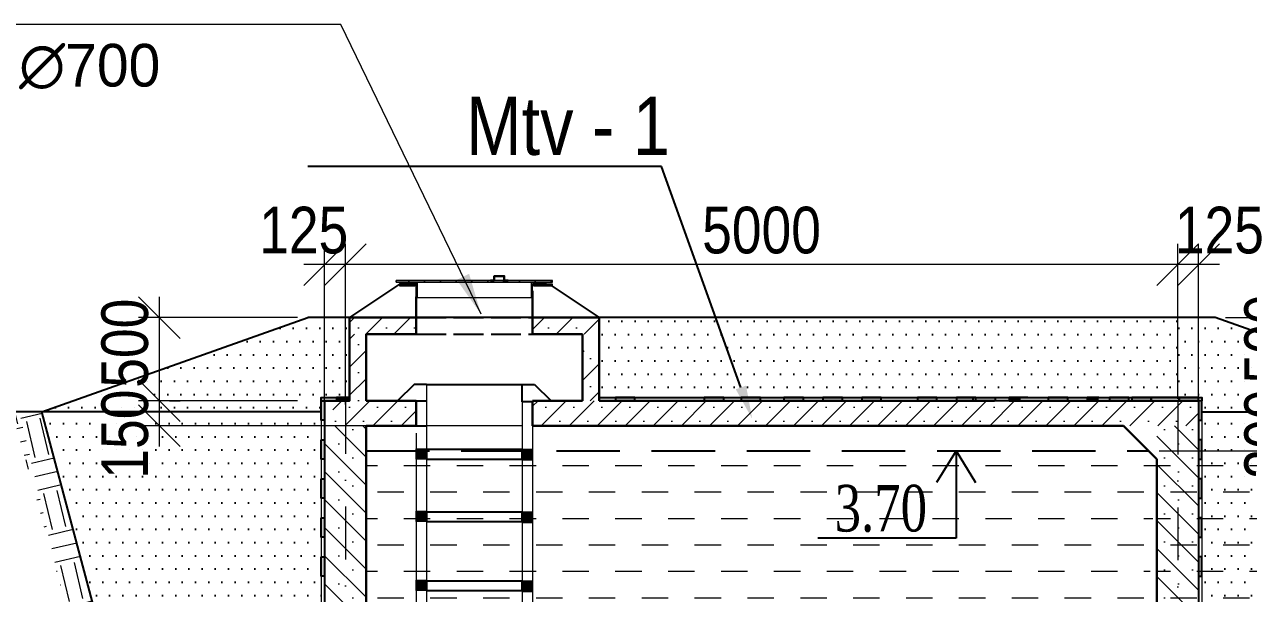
# Model space of a CAD drawing. Header units: millimetres. Extents: x 1067644 to 1117794, y -913136 to -692535.
# Drawn here: x 1082134 to 1089486, y -739936 to -736519 of the extents above; entities that cross this region are included whole.
import ezdxf
from ezdxf import colors
from ezdxf.entities.mleader import LeaderData, LeaderLine
from ezdxf.math import Vec2, Vec3

# ---------------------------------------------------------------- set-up
doc = ezdxf.new("R2010")
doc.units = ezdxf.units.MM
for name, pattern in [('ACAD_ISO02W100', [15, 12, -3]), ('DASHDOT', [25.4, 12.7, -6.35, 0, -6.35]), ('DASHEDX2', [38.1, 25.4, -12.7]), ('Hidden Line', [391.222223, 282.222223, -109])]:
    doc.linetypes.add(name, pattern=pattern)
doc.layers.add('Annotation - Text', color=7, linetype='Continuous')
for name, color, linetype, lineweight in [('Exterior walls_Ном._пера__95', 7, 'Continuous', 15), ('Exterior walls_Ном._пера__96', 7, 'Continuous', 15), ('Exterior walls_Ном._пера__97', 7, 'Continuous', 18), ('Чертеж эскизный_Ном._пера__97', 7, 'Continuous', 18)]:
    doc.layers.add(name, color=color, linetype=linetype, lineweight=lineweight)
doc.styles.add('400', font='times.ttf', dxfattribs={"width": 0.75, "height": 300})
doc.styles.add('style1', font='A3TI(LA).TTF', dxfattribs={"height": 200})
doc.styles.add('style3', font='ARIAAL_.TTF', dxfattribs={"height": 300})
doc.styles.add('style6', font='ARIALN.TTF', dxfattribs={"height": 300})
doc.styles.add('yazitipi', font='ARIALN.TTF')
doc.dimstyles.new('DIM_100', dxfattribs={"dimscale": 100, "dimtxt": 250, "dimasz": 2.5, "dimexe": 1.25, "dimexo": 0.625, "dimtad": 1, "dimdec": 0, "dimtxsty": 'style1', "dimblk": 'OBLIQUE', "dimcen": 2.5, "dimdle": 1.25, "dimclrd": 251, "dimclre": 251, "dimaunit": 1, "dimadec": 3, "dimazin": 0, "dimtfac": 1, "dimtdec": 0, "dimtmove": 1, "dimatfit": 3, "dimfxl": 1.25, "dimlwd": 5, "dimlwe": 5, "dimarcsym": 0})
doc.dimstyles.new('sevda', dxfattribs={"dimscale": 100, "dimtxt": 2.8, "dimasz": 2.5, "dimexe": 1.25, "dimexo": 0.625, "dimtad": 1, "dimtxsty": 'yazitipi', "dimblk": 'OBLIQUE', "dimcen": 2.5, "dimdle": 1.25, "dimclrd": 253, "dimclre": 253, "dimclrt": 73, "dimaunit": 1, "dimadec": 3, "dimazin": 0, "dimtfac": 1, "dimtmove": 1, "dimatfit": 3, "dimfxl": 1, "dimlwd": 13, "dimlwe": 13, "dimarcsym": 0})
pattern_1 = [(45, (1110627.16, -786438.78), (-47.492245, 47.492245), [])]
pattern_2 = [(0, (-394.9, 3892.55), (39.6875, 79.375), [0, -79.375])]

# ---------------------------------------------------------------- blocks, each defined once
blk = doc.blocks.new('_Oblique')
at = {"color": 0, "linetype": 'ByBlock', "lineweight": -2}
blk.add_line((-0.5, -0.5), (0.5, 0.5), dxfattribs=at)
blk = doc.blocks.new('*D462')
at = {"color": 253, "lineweight": 13, "ltscale": 15, "transparency": 16777216}
for p, q in [((1089808.5, -738653.7), (1089808.5, -739203.7)), ((1089871, -738778.7), (1089933.5, -738778.7)), ((1088948.7, -739078.7), (1089933.5, -739078.7))]:
    blk.add_line(p, q, dxfattribs=at)
at = {"layer": 'Defpoints', "color": 0, "ltscale": 15, "transparency": 16777216}
for p in [(1089808.5, -738778.7), (1088886.2, -739078.7), (1089808.5, -739078.7)]:
    blk.add_point(p, dxfattribs=at)
at = {"color": 253, "lineweight": 13, "ltscale": 15, "transparency": 16777216, "xscale": 250, "yscale": 250, "zscale": 250}
for p, rotation in [((1089808.5, -738778.7), 90), ((1089808.5, -739078.7), 270)]:
    blk.add_blockref('_Oblique', p, dxfattribs=dict(at, rotation=rotation))
at = {"color": 73, "ltscale": 15, "transparency": 16777216, "insert": (1089603.1, -738978.7), "char_height": 280, "attachment_point": 5, "rotation": 90, "style": 'yazitipi'}
blk.add_mtext('300', dxfattribs=at)
blk = doc.blocks.new('*D463')
at = {"color": 253, "lineweight": 13, "ltscale": 15, "transparency": 16777216}
for p, q in [((1089808.5, -738153.7), (1089808.5, -738903.7)), ((1089348.7, -738278.7), (1089933.5, -738278.7)), ((1089598.7, -738778.7), (1089933.5, -738778.7))]:
    blk.add_line(p, q, dxfattribs=at)
at = {"layer": 'Defpoints', "color": 0, "ltscale": 15, "transparency": 16777216}
for p in [(1089286.2, -738278.7), (1089536.2, -738778.7), (1089808.5, -738778.7)]:
    blk.add_point(p, dxfattribs=at)
at = {"color": 253, "lineweight": 13, "ltscale": 15, "transparency": 16777216, "xscale": 250, "yscale": 250, "zscale": 250}
for p, rotation in [((1089808.5, -738278.7), 90), ((1089808.5, -738778.7), 270)]:
    blk.add_blockref('_Oblique', p, dxfattribs=dict(at, rotation=rotation))
at = {"color": 73, "ltscale": 15, "transparency": 16777216, "insert": (1089603.1, -738408.1), "char_height": 280, "attachment_point": 5, "rotation": 90, "style": 'yazitipi'}
blk.add_mtext('500', dxfattribs=at)
blk = doc.blocks.new('*D464')
at = {"color": 253, "lineweight": 13, "ltscale": 15, "transparency": 16777216}
for p, q in [((1084061.2, -738765.3), (1084061.2, -737836)), ((1089061.2, -738766.3), (1089061.2, -737836)), ((1089186.2, -737961), (1083936.2, -737961))]:
    blk.add_line(p, q, dxfattribs=at)
at = {"layer": 'Defpoints', "color": 0, "ltscale": 15, "transparency": 16777216}
for p in [(1084061.2, -737961), (1084061.2, -738827.8), (1089061.2, -738828.8)]:
    blk.add_point(p, dxfattribs=at)
at = {"color": 253, "lineweight": 13, "ltscale": 15, "transparency": 16777216, "xscale": 250, "yscale": 250, "zscale": 250, "rotation": 180}
blk.add_blockref('_Oblique', (1084061.2, -737961), dxfattribs=at)
at = {"color": 253, "lineweight": 13, "ltscale": 15, "transparency": 16777216, "xscale": 250, "yscale": 250, "zscale": 250}
blk.add_blockref('_Oblique', (1089061.2, -737961), dxfattribs=at)
at = {"color": 73, "ltscale": 15, "transparency": 16777216, "insert": (1086561.2, -737755.6), "char_height": 280, "attachment_point": 5, "style": 'yazitipi'}
blk.add_mtext('5000', dxfattribs=at)
blk = doc.blocks.new('*D465')
at = {"color": 253, "lineweight": 13, "ltscale": 15, "transparency": 16777216}
for p, q in [((1089061.2, -738766.3), (1089061.2, -737836)), ((1089186.2, -738774.7), (1089186.2, -737836)), ((1089311.2, -737961), (1088936.2, -737961))]:
    blk.add_line(p, q, dxfattribs=at)
at = {"layer": 'Defpoints', "color": 0, "ltscale": 15, "transparency": 16777216}
for p in [(1089061.2, -737961), (1089061.2, -738828.8), (1089186.2, -738837.2)]:
    blk.add_point(p, dxfattribs=at)
at = {"color": 253, "lineweight": 13, "ltscale": 15, "transparency": 16777216, "xscale": 250, "yscale": 250, "zscale": 250, "rotation": 180}
blk.add_blockref('_Oblique', (1089061.2, -737961), dxfattribs=at)
at = {"color": 253, "lineweight": 13, "ltscale": 15, "transparency": 16777216, "xscale": 250, "yscale": 250, "zscale": 250}
blk.add_blockref('_Oblique', (1089186.2, -737961), dxfattribs=at)
at = {"color": 73, "ltscale": 15, "transparency": 16777216, "insert": (1089311.2, -737755.6), "char_height": 280, "attachment_point": 5, "style": 'yazitipi'}
blk.add_mtext('125', dxfattribs=at)
blk = doc.blocks.new('*D466')
at = {"color": 253, "lineweight": 13, "ltscale": 15, "transparency": 16777216}
for p, q in [((1083936.2, -738801.3), (1083936.2, -737836)), ((1084061.2, -738801.3), (1084061.2, -737836)), ((1084186.2, -737961), (1083811.2, -737961))]:
    blk.add_line(p, q, dxfattribs=at)
at = {"layer": 'Defpoints', "color": 0, "ltscale": 15, "transparency": 16777216}
for p in [(1083936.2, -737961), (1083936.2, -738863.8), (1084061.2, -738863.8)]:
    blk.add_point(p, dxfattribs=at)
at = {"color": 253, "lineweight": 13, "ltscale": 15, "transparency": 16777216, "xscale": 250, "yscale": 250, "zscale": 250, "rotation": 180}
blk.add_blockref('_Oblique', (1083936.2, -737961), dxfattribs=at)
at = {"color": 253, "lineweight": 13, "ltscale": 15, "transparency": 16777216, "xscale": 250, "yscale": 250, "zscale": 250}
blk.add_blockref('_Oblique', (1084061.2, -737961), dxfattribs=at)
at = {"color": 73, "ltscale": 15, "transparency": 16777216, "insert": (1083811.2, -737755.6), "char_height": 280, "attachment_point": 5, "style": 'yazitipi'}
blk.add_mtext('125', dxfattribs=at)
blk = doc.blocks.new('*D490')
at = {"color": 253, "lineweight": 13, "ltscale": 15, "transparency": 16777216}
for p, q in [((1082943.3, -738153.7), (1082943.3, -738903.7)), ((1083773.7, -738278.7), (1082818.3, -738278.7)), ((1083773.7, -738778.7), (1082818.3, -738778.7))]:
    blk.add_line(p, q, dxfattribs=at)
at = {"layer": 'Defpoints', "color": 0, "ltscale": 15, "transparency": 16777216}
for p in [(1083836.2, -738278.7), (1082943.3, -738778.7), (1083836.2, -738778.7)]:
    blk.add_point(p, dxfattribs=at)
at = {"color": 253, "lineweight": 13, "ltscale": 15, "transparency": 16777216, "xscale": 250, "yscale": 250, "zscale": 250}
for p, rotation in [((1082943.3, -738278.7), 90), ((1082943.3, -738778.7), 270)]:
    blk.add_blockref('_Oblique', p, dxfattribs=dict(at, rotation=rotation))
at = {"color": 73, "ltscale": 15, "transparency": 16777216, "insert": (1082737.8, -738432.9), "char_height": 280, "attachment_point": 5, "rotation": 90, "style": 'yazitipi'}
blk.add_mtext('500', dxfattribs=at)
blk = doc.blocks.new('*D475')
at = {"color": 253, "lineweight": 13, "ltscale": 15, "transparency": 16777216}
for p, q in [((1082943.3, -738653.7), (1082943.3, -739053.7)), ((1083005.8, -738778.7), (1083068.3, -738778.7)), ((1085123.7, -738928.7), (1082818.3, -738928.7))]:
    blk.add_line(p, q, dxfattribs=at)
at = {"layer": 'Defpoints', "color": 0, "ltscale": 15, "transparency": 16777216}
for p in [(1082943.3, -738778.7), (1082943.3, -738928.7), (1085186.2, -738928.7)]:
    blk.add_point(p, dxfattribs=at)
at = {"color": 253, "lineweight": 13, "ltscale": 15, "transparency": 16777216, "xscale": 250, "yscale": 250, "zscale": 250}
for p, rotation in [((1082943.3, -738778.7), 90), ((1082943.3, -738928.7), 270)]:
    blk.add_blockref('_Oblique', p, dxfattribs=dict(at, rotation=rotation))
at = {"color": 73, "ltscale": 15, "transparency": 16777216, "insert": (1082737.8, -738978.7), "char_height": 280, "attachment_point": 5, "rotation": 90, "style": 'yazitipi'}
blk.add_mtext('150', dxfattribs=at)

msp = doc.modelspace()

# ---------------------------------------------------------------- hatches: boundary and pattern name
at = {"ltscale": 15}
h = msp.add_hatch(dxfattribs=at)
h.set_pattern_fill('DOTS', color=256, scale=50)
h.set_pattern_definition(pattern_2)
h.paths.add_polyline_path([(1083916.235, -738844.857), (1083916.235, -738778.742), (1083916.235, -738758.742), (1084086.235, -738758.742), (1084086.235, -738278.742), (1083836.235, -738278.742), (1082238.355, -738844.857)])
at = {"lineweight": 5, "ltscale": 5000}
h = msp.add_hatch(dxfattribs=at)
h.set_pattern_fill('SACNCR', color=109, scale=50)
h.set_pattern_definition([(45, (163691.13, -53876.24), (-84.189901, 84.189901), []), (45, (163775.32, -53876.24), (-84.189901, 84.189901), [0, -119.0625])])
h.paths.add_polyline_path([(1084086.235, -738378.742), (1084486.235, -738378.742), (1084486.235, -738278.742), (1084086.235, -738278.742)])
h = msp.add_hatch(dxfattribs=at)
h.set_pattern_fill('SACNCR', color=109, scale=50)
h.set_pattern_definition([(45, (163991.13, -53876.24), (-84.189901, 84.189901), []), (45, (164075.32, -53876.24), (-84.189901, 84.189901), [0, -119.0625])])
h.paths.add_polyline_path([(1085586.235, -738378.742), (1085186.235, -738378.742), (1085186.235, -738278.742), (1085586.235, -738278.742)])
at = {"ltscale": 15}
h = msp.add_hatch(dxfattribs=at)
h.set_pattern_fill('DOTS', color=256, scale=50)
h.set_pattern_definition([(0, (213510.105, -38133.88), (39.6875, 79.375), [0, -79.375])])
h.paths.add_polyline_path([(1085586.235, -738278.742), (1085586.235, -738797.695), (1089061.234, -738758.742), (1089061.234, -738278.742)])
h = msp.add_hatch(dxfattribs=at)
h.set_pattern_fill('DOTS', color=256, scale=50)
h.set_pattern_definition(pattern_2)
h.paths.add_polyline_path([(1089286.235, -738278.742), (1089061.234, -738278.742), (1089061.234, -738758.742), (1089069.249, -738758.742), (1089206.235, -738758.742), (1089206.235, -738778.742), (1089206.235, -738844.857), (1090876.96, -738844.857)])
at = {"lineweight": 5, "ltscale": 5000}
h = msp.add_hatch(dxfattribs=at)
h.set_pattern_fill('SACNCR', color=109, scale=50)
h.set_pattern_definition([(45, (163691.13, -53976.24), (-84.189901, 84.189901), []), (45, (163775.32, -53976.24), (-84.189901, 84.189901), [0, -119.0625])])
h.paths.add_polyline_path([(1084086.235, -738378.742), (1084086.235, -738778.742), (1084186.235, -738778.742), (1084186.235, -738378.742)])
h = msp.add_hatch(dxfattribs=at)
h.set_pattern_fill('SACNCR', color=109, scale=50)
h.set_pattern_definition([(45, (163991.13, -53976.24), (-84.189901, 84.189901), []), (45, (164075.32, -53976.24), (-84.189901, 84.189901), [0, -119.0625])])
h.paths.add_polyline_path([(1085586.235, -738478.742), (1085586.235, -738778.742), (1085486.235, -738778.742), (1085486.235, -738478.742)])
at = {"lineweight": 0, "ltscale": 15}
h = msp.add_hatch(color=256, dxfattribs=at)
h.dxf.hatch_style = 1
h.paths.add_polyline_path([(1084007.785, -738758.742), (1084007.785, -738778.742), (1084086.235, -738778.742), (1084086.235, -738758.742)])
h = msp.add_hatch(color=256, dxfattribs=at)
h.dxf.hatch_style = 1
h.paths.add_polyline_path([(1085683.539, -738758.742), (1085683.539, -738778.742), (1085800.524, -738778.742), (1085800.524, -738758.742)])
h = msp.add_hatch(color=256, dxfattribs=at)
h.dxf.hatch_style = 1
h.paths.add_polyline_path([(1086217.509, -738758.742), (1086217.509, -738778.742), (1086334.494, -738778.742), (1086334.494, -738758.742)])
h = msp.add_hatch(color=256, dxfattribs=at)
h.dxf.hatch_style = 1
h.paths.add_polyline_path([(1086438.442, -738758.742), (1086438.442, -738778.742), (1086555.427, -738778.742), (1086555.427, -738758.742)])
h = msp.add_hatch(color=256, dxfattribs=at)
h.dxf.hatch_style = 1
h.paths.add_polyline_path([(1086695.577, -738758.742), (1086695.577, -738778.742), (1086812.562, -738778.742), (1086812.562, -738758.742)])
h = msp.add_hatch(color=256, dxfattribs=at)
h.dxf.hatch_style = 1
h.paths.add_polyline_path([(1086929.547, -738758.742), (1086929.547, -738778.742), (1087046.532, -738778.742), (1087046.532, -738758.742)])
h = msp.add_hatch(color=256, dxfattribs=at)
h.dxf.hatch_style = 1
h.paths.add_polyline_path([(1087163.517, -738758.742), (1087163.517, -738778.742), (1087280.502, -738778.742), (1087280.502, -738758.742)])
h = msp.add_hatch(color=256, dxfattribs=at)
h.dxf.hatch_style = 1
h.paths.add_polyline_path([(1087497.488, -738758.742), (1087497.488, -738778.742), (1087614.473, -738778.742), (1087614.473, -738758.742)])
h = msp.add_hatch(color=256, dxfattribs=at)
h.dxf.hatch_style = 1
h.paths.add_polyline_path([(1087731.458, -738758.742), (1087731.458, -738778.742), (1087848.443, -738778.742), (1087848.443, -738758.742)])
h = msp.add_hatch(color=256, dxfattribs=at)
h.dxf.hatch_style = 1
h.paths.add_polyline_path([(1087965.428, -738758.742), (1087965.428, -738778.742), (1087832.413, -738778.742), (1087832.413, -738758.742)])
h = msp.add_hatch(color=256, dxfattribs=at)
h.dxf.hatch_style = 1
h.paths.add_polyline_path([(1088049.398, -738778.742), (1088049.398, -738758.742), (1088111.404, -738758.742), (1088111.404, -738778.742)])
h = msp.add_hatch(color=256, dxfattribs=at)
h.dxf.hatch_style = 1
h.paths.add_polyline_path([(1088283.368, -738758.742), (1088283.368, -738778.742), (1088400.354, -738778.742), (1088400.354, -738758.742)])
h = msp.add_hatch(color=256, dxfattribs=at)
h.dxf.hatch_style = 1
h.paths.add_polyline_path([(1088586.235, -738758.742), (1088586.235, -738778.742), (1088517.339, -738778.742), (1088517.339, -738758.742)])
h = msp.add_hatch(color=256, dxfattribs=at)
h.dxf.hatch_style = 1
h.paths.add_polyline_path([(1088651.309, -738758.742), (1088651.309, -738778.742), (1088768.294, -738778.742), (1088768.294, -738758.742)])
h = msp.add_hatch(color=256, dxfattribs=at)
h.dxf.hatch_style = 1
h.paths.add_polyline_path([(1088785.279, -738758.742), (1088785.279, -738778.742), (1088902.264, -738778.742), (1088902.264, -738758.742)])
h = msp.add_hatch(color=256, dxfattribs=at)
h.dxf.hatch_style = 1
h.paths.add_polyline_path([(1089069.249, -738758.742), (1089069.249, -738778.742), (1089186.235, -738778.742), (1089186.235, -738758.742)])
h = msp.add_hatch(color=256, dxfattribs=at)
h.dxf.hatch_style = 1
h.paths.add_polyline_path([(1083916.235, -738778.742), (1083936.235, -738778.742), (1083936.235, -738895.727), (1083916.235, -738895.727)])
at = {"lineweight": 5, "ltscale": 5000}
h = msp.add_hatch(dxfattribs=at)
h.set_pattern_fill('SACNCR', color=109, scale=50)
h.set_pattern_definition([(45, (214993.59, -46608.07), (-84.189901, 84.189901), []), (45, (215077.78, -46608.07), (-84.189901, 84.189901), [0, -119.0625])])
h.paths.add_polyline_path([(1085186.235, -738878.742), (1086986.235, -738878.742), (1086986.235, -738928.742), (1085186.235, -738928.742)])
h.paths.add_polyline_path([(1085186.235, -738778.742), (1086986.235, -738778.742), (1086986.235, -738878.742), (1085186.235, -738878.742)])
h.paths.add_polyline_path([(1088736.235, -738928.742), (1088736.235, -738878.742), (1089186.235, -738878.742), (1089186.235, -738928.742)])
h.paths.add_polyline_path([(1088736.235, -738878.742), (1088736.235, -738778.742), (1089186.235, -738778.742), (1089186.235, -738878.742)])
edge = h.paths.add_edge_path(flags=17)
edge.add_line((1085186.235, -738878.742), (1085186.235, -738778.742))
h.paths.add_polyline_path([(1085186.235, -738978.701), (1085186.235, -738878.742)])
h.paths.add_polyline_path([(1084486.235, -738878.742), (1084486.235, -738928.742), (1083986.235, -738928.742), (1083986.235, -738878.742)])
h.paths.add_polyline_path([(1084486.235, -738778.742), (1084486.235, -738878.742), (1083986.235, -738878.742), (1083986.235, -738778.742)])
h.paths.add_polyline_path([(1088211.404, -738778.742), (1088211.404, -738878.742), (1088736.235, -738878.742), (1088736.235, -738778.742)])
h.paths.add_polyline_path([(1088211.404, -738878.742), (1088211.404, -738778.742), (1086986.235, -738778.742), (1086986.235, -738878.742)])
h.paths.add_polyline_path([(1088211.404, -738928.742), (1088211.404, -738878.742), (1086986.235, -738878.742), (1086986.235, -738928.742)])
h.paths.add_polyline_path([(1088211.404, -738878.742), (1088211.404, -738928.742), (1088736.235, -738928.742), (1088736.235, -738878.742)])
at = {"lineweight": 0, "ltscale": 15}
h = msp.add_hatch(color=256, dxfattribs=at)
h.dxf.hatch_style = 1
h.paths.add_polyline_path([(1089206.235, -738778.742), (1089186.235, -738778.742), (1089186.235, -738895.727), (1089206.235, -738895.727)])
at = {"ltscale": 15}
h = msp.add_hatch(dxfattribs=at)
h.set_pattern_fill('DOTS', color=256, scale=50)
h.set_pattern_definition([(0, (216624.21, -38033.88), (39.6875, 79.375), [0, -79.375])])
h.paths.add_polyline_path([(1083909.193, -738844.857), (1082254.394, -738844.857), (1083368.752, -743078.742), (1083741.404, -743078.742), (1083741.404, -742758.742), (1083741.235, -742758.742), (1083916.235, -742758.742), (1083916.404, -739944.857)])
h = msp.add_hatch(dxfattribs=at)
h.set_pattern_fill('DOTS', color=256, scale=50)
h.set_pattern_definition([(0, (215624.21, -38033.88), (39.6875, 79.375), [0, -79.375])])
h.paths.add_polyline_path([(1090876.96, -738844.857), (1089213.615, -738844.857), (1089206.404, -739944.857), (1089206.404, -742758.742), (1089381.404, -742758.742), (1089381.404, -743078.742), (1089753.941, -743078.742)])
at = {"lineweight": 5, "ltscale": 5000}
h = msp.add_hatch(dxfattribs=at)
h.set_pattern_fill('SACNCR', color=109, scale=50, angle=-90)
h.set_pattern_definition([(315, (1777156.91, 130813.91), (84.189901, 84.189901), []), (315, (1777156.91, 130729.72), (84.189901, 84.189901), [0, -119.0625])])
edge = h.paths.add_edge_path(flags=16)
edge.add_line((1083986.235, -741528.742), (1083936.235, -741528.742))
edge.add_line((1083936.235, -741528.742), (1083936.235, -740328.742))
edge.add_line((1083936.235, -740328.742), (1083936.235, -741528.742))
edge = h.paths.add_edge_path()
edge.add_line((1083935.98, -742778.742), (1083936.235, -742778.742))
edge.add_line((1083936.235, -742778.742), (1083936.235, -741528.742))
edge.add_line((1083936.235, -741528.742), (1083936.235, -742778.742))
edge = h.paths.add_edge_path()
edge.add_line((1084136.235, -741528.742), (1083936.235, -741528.742))
edge.add_line((1083936.235, -741528.742), (1083936.235, -742778.742))
edge.add_line((1083936.235, -742778.742), (1084186.235, -742778.742))
edge.add_line((1084186.235, -742778.742), (1084186.235, -741528.742))
edge = h.paths.add_edge_path()
edge.add_line((1084136.235, -740328.742), (1083936.235, -740328.742))
edge.add_line((1083936.235, -740328.742), (1083936.235, -741528.742))
edge.add_line((1083936.235, -741528.742), (1084186.235, -741528.742))
edge.add_line((1084186.235, -741528.742), (1084186.235, -740328.742))
h.paths.add_polyline_path([(1084186.235, -740328.742), (1084186.235, -738928.742), (1083936.235, -738928.742), (1083936.235, -740328.742)])
h.paths.add_polyline_path([(1083936.235, -740328.742), (1083936.235, -738928.742)])
h = msp.add_hatch(dxfattribs=at)
h.set_pattern_fill('SACNCR', color=109, scale=50, angle=-90)
h.set_pattern_definition([(315, (1776306.91, 130813.91), (84.189901, 84.189901), []), (315, (1776306.91, 130729.72), (84.189901, 84.189901), [0, -119.0625])])
edge = h.paths.add_edge_path()
edge.add_line((1089136.235, -741528.742), (1089086.235, -741528.742))
edge.add_line((1089086.235, -741528.742), (1089086.235, -740328.742))
edge.add_line((1089086.235, -740328.742), (1089186.235, -740328.742))
edge.add_line((1089186.235, -740328.742), (1089186.235, -741528.742))
edge = h.paths.add_edge_path()
edge.add_line((1089187.346, -742778.706), (1089086.235, -742778.778))
edge.add_line((1089086.235, -742778.778), (1089086.235, -741528.742))
edge.add_line((1089086.235, -741528.742), (1089186.235, -741528.742))
edge.add_line((1089186.235, -741528.742), (1089186.235, -742778.742))
edge = h.paths.add_edge_path()
edge.add_line((1088986.235, -741528.742), (1089086.235, -741528.742))
edge.add_line((1089086.235, -741528.742), (1089086.235, -742778.742))
edge.add_line((1089086.235, -742778.742), (1088936.235, -742778.742))
edge.add_line((1088936.235, -742778.742), (1088936.235, -741528.742))
edge = h.paths.add_edge_path()
edge.add_line((1088986.235, -740328.742), (1089086.235, -740328.742))
edge.add_line((1089086.235, -740328.742), (1089086.235, -741528.742))
edge.add_line((1089086.235, -741528.742), (1088936.235, -741528.742))
edge.add_line((1088936.235, -741528.742), (1088936.235, -740328.742))
h.paths.add_polyline_path([(1088936.235, -738928.742), (1089086.235, -738928.742), (1089086.235, -740328.742), (1088936.235, -740328.742)])
h.paths.add_polyline_path([(1089186.235, -740328.742), (1089086.235, -740328.742), (1089086.235, -738928.742), (1089186.235, -738928.742)])
at = {"lineweight": 0, "ltscale": 15}
h = msp.add_hatch(color=256, dxfattribs=at)
h.dxf.hatch_style = 1
h.paths.add_polyline_path([(1083916.235, -739012.712), (1083936.235, -739012.712), (1083936.235, -739129.697), (1083916.235, -739129.697)])
h = msp.add_hatch(dxfattribs=at)
h.set_pattern_fill('DASH', color=4, scale=50)
h.set_pattern_definition([(0, (215574.04, -37968.76), (158.75, 158.75), [158.75, -158.75])])
edge = h.paths.add_edge_path()
edge.add_line((1084186.235, -739078.742), (1089936.235, -739078.742))
edge.add_line((1088936.235, -742868.021), (1088936.235, -739018.445))
edge.add_line((1084186.235, -739078.742), (1084186.235, -742878.742))
edge.add_line((1084186.235, -742878.742), (1088736.235, -742878.742))
h = msp.add_hatch(color=256, dxfattribs=at)
h.dxf.hatch_style = 1
h.paths.add_polyline_path([(1089206.235, -739012.712), (1089186.235, -739012.712), (1089186.235, -739129.697), (1089206.235, -739129.697)])
at = {"lineweight": 9}
for points in [[(1084548.24, -739066.351), (1084486.235, -739066.351), (1084486.235, -739128.356), (1084548.24, -739128.356)], [(1085124.229, -739071.751), (1085186.235, -739071.751), (1085186.235, -739133.756), (1085124.229, -739133.756)], [(1084548.24, -739441.729), (1084486.235, -739441.729), (1084486.235, -739503.735), (1084548.24, -739503.735)], [(1085124.229, -739447.129), (1085186.235, -739447.129), (1085186.235, -739509.135), (1085124.229, -739509.135)], [(1084548.24, -739855.102), (1084486.235, -739855.102), (1084486.235, -739917.108), (1084548.24, -739917.108)], [(1085124.229, -739860.502), (1085186.235, -739860.502), (1085186.235, -739922.508), (1085124.229, -739922.508)]]:
    msp.add_hatch(color=256, dxfattribs=at).paths.add_polyline_path(points)
at = {"lineweight": 0, "ltscale": 15}
h = msp.add_hatch(color=256, dxfattribs=at)
h.dxf.hatch_style = 1
h.paths.add_polyline_path([(1083916.235, -739246.682), (1083936.235, -739246.682), (1083936.235, -739363.667), (1083916.235, -739363.667)])
h = msp.add_hatch(color=256, dxfattribs=at)
h.dxf.hatch_style = 1
h.paths.add_polyline_path([(1089206.235, -739246.682), (1089186.235, -739246.682), (1089186.235, -739363.667), (1089206.235, -739363.667)])
h = msp.add_hatch(color=256, dxfattribs=at)
h.dxf.hatch_style = 1
h.paths.add_polyline_path([(1083916.235, -739480.652), (1083936.235, -739480.652), (1083936.235, -739597.637), (1083916.235, -739597.637)])
h = msp.add_hatch(color=256, dxfattribs=at)
h.dxf.hatch_style = 1
h.paths.add_polyline_path([(1089206.235, -739480.652), (1089186.235, -739480.652), (1089186.235, -739597.637), (1089206.235, -739597.637)])
h = msp.add_hatch(color=256, dxfattribs=at)
h.dxf.hatch_style = 1
h.paths.add_polyline_path([(1083916.235, -739714.623), (1083936.235, -739714.623), (1083936.235, -739831.608), (1083916.235, -739831.608)])
h = msp.add_hatch(color=256, dxfattribs=at)
h.dxf.hatch_style = 1
h.paths.add_polyline_path([(1089206.235, -739714.623), (1089186.235, -739714.623), (1089186.235, -739831.608), (1089206.235, -739831.608)])
at = {"layer": 'Annotation - Text', "lineweight": 5, "ltscale": 20}
h = msp.add_hatch(dxfattribs=at)
h.set_pattern_fill('EARTH', color=253, scale=35, angle=-76.6397816)
h.set_pattern_definition([(283.36022, (1115377.7, -668191.68), (267.591, -164.8793), [222.25, -222.25]), (283.36022, (1115458.79, -668172.42), (267.591, -164.8793), [222.25, -222.25]), (283.36022, (1115539.87, -668153.16), (267.591, -164.8793), [222.25, -222.25]), (13.36022, (1115573.32, -668173.77), (164.8793, 267.591), [222.25, -222.25]), (13.36022, (1115592.58, -668254.86), (164.8793, 267.591), [222.25, -222.25]), (13.36022, (1115611.84, -668335.94), (164.8793, 267.591), [222.25, -222.25])])
edge = h.paths.add_edge_path()
edge.add_line((1083233.405, -743078.742), (1083372.248, -743078.742))
h.paths.add_polyline_path([(1083234.63, -743078.742), (1083368.752, -743078.742), (1082238.355, -738844.857), (1082060.603, -738844.857)])
at = {"layer": 'Exterior walls_Ном._пера__96', "linetype": 'Continuous'}
h = msp.add_hatch(dxfattribs=at)
h.set_pattern_fill('FACE_BRICK', color=256, scale=0.746269, style=0, pattern_type=2)
h.set_pattern_definition(pattern_1)
h.paths.add_polyline_path([(1085305.231, -738057.156), (1084366.832, -738057.156), (1084366.832, -738066.111), (1085305.231, -738066.111)])
h = msp.add_hatch(dxfattribs=at)
h.set_pattern_fill('FACE_BRICK', color=256, scale=0.746269, style=0, pattern_type=2)
h.set_pattern_definition(pattern_1)
h.paths.add_polyline_path([(1084386.09, -738087.697), (1084478.772, -738087.697), (1084478.772, -738078.742), (1084386.09, -738078.742)])
h = msp.add_hatch(dxfattribs=at)
h.set_pattern_fill('FACE_BRICK_135', color=256, scale=0.746269, style=0, pattern_type=2)
h.set_pattern_definition([(135, (1110627.16, -786438.78), (47.492245, 47.492245), [])])
edge = h.paths.add_edge_path()
edge.add_line((1084411.756, -738073.573), (1084478.772, -738073.573))
edge.add_arc((1084478.772, -738081.036), 7.463, 0, 90, ccw=False)
edge.add_line((1084486.235, -738081.036), (1084486.235, -738153.771))
edge.add_arc((1084499.976, -738143.42), 17.203, 216.9897575, 248.5954394)
edge.add_line((1084493.697, -738159.437), (1084493.697, -738066.111))
edge.add_line((1084493.697, -738066.111), (1084400.929, -738066.111))
edge.add_arc((1084417.222, -738053.515), 20.594, 217.7059196, 255.5864023)
edge.add_line((1084412.096, -738073.461), (1084411.756, -738073.573))
h = msp.add_hatch(dxfattribs=at)
h.set_pattern_fill('FACE_BRICK_135', color=256, scale=0.746269, style=0, pattern_type=2)
h.set_pattern_definition([(135, (1110927.16, -786438.78), (47.492245, 47.492245), [])])
edge = h.paths.add_edge_path()
edge.add_arc((1085255.247, -738053.515), 20.594, 284.4135977, 322.2940804)
edge.add_line((1085271.54, -738066.111), (1085178.772, -738066.111))
edge.add_line((1085178.772, -738066.111), (1085178.772, -738159.437))
edge.add_arc((1085172.493, -738143.42), 17.203, 291.4045606, 323.0102425)
edge.add_line((1085186.235, -738153.771), (1085186.235, -738081.036))
edge.add_arc((1085193.697, -738081.036), 7.463, 90, 180, ccw=False)
edge.add_line((1085193.697, -738073.573), (1085260.713, -738073.573))
edge.add_line((1085260.713, -738073.573), (1085260.373, -738073.461))
h = msp.add_hatch(dxfattribs=at)
h.set_pattern_fill('FACE_BRICK', color=256, scale=0.746269, style=0, pattern_type=2)
h.set_pattern_definition([(45, (1110927.16, -786438.78), (-47.492245, 47.492245), [])])
h.paths.add_polyline_path([(1085305.231, -738078.742), (1085193.697, -738078.742), (1085193.697, -738087.697), (1085305.231, -738087.697)])

# ---------------------------------------------------------------- linework, layer by layer
at = {"ltscale": 15}
for p, q in [((1084386.235, -738078.742), (1084086.235, -738278.742)), ((1084486.235, -738078.742), (1084386.235, -738078.742)), ((1085186.235, -738078.742), (1085286.235, -738078.742)), ((1085286.235, -738078.742), (1085586.235, -738278.742)), ((1082238.355, -738844.857), (1083836.235, -738278.742)), ((1089286.235, -738278.742), (1083836.235, -738278.742)), ((1090876.96, -738844.857), (1089286.235, -738278.742)), ((1084474.555, -738680.541), (1084374.422, -738778.742)), ((1084548.24, -738680.541), (1084474.555, -738680.541)), ((1084548.24, -738680.541), (1085186.235, -738680.541)), ((1085124.229, -738680.541), (1085197.914, -738680.541)), ((1085124.229, -738784.142), (1085124.229, -738685.941)), ((1085197.914, -738680.541), (1085298.047, -738778.742)), ((1083916.235, -738778.742), (1084086.235, -738778.742)), ((1083936.235, -738778.742), (1083936.235, -742778.742)), ((1084486.235, -738778.742), (1084186.235, -738778.742)), ((1085486.235, -738778.742), (1085186.235, -738778.742)), ((1085586.235, -738778.742), (1087961.404, -738778.742)), ((1088061.404, -738778.742), (1089186.235, -738778.742)), ((1088261.404, -738778.742), (1088586.235, -738778.742)), ((1089186.235, -738778.742), (1089186.235, -742778.742)), ((1083916.404, -738844.857), (1081313.209, -738844.857)), ((1083368.752, -743078.742), (1082238.355, -738844.857)), ((1089206.404, -738844.857), (1091747.546, -738844.857))]:
    msp.add_line(p, q, dxfattribs=at)
at = {"lineweight": 30, "ltscale": 15}
for p, q in [((1084955.9, -738057.156), (1084932.56, -738057.156)), ((1085016.163, -738057.156), (1085039.503, -738057.156)), ((1084486.235, -738153.771), (1084486.235, -738278.742)), ((1085186.235, -738117.5), (1085186.235, -738278.742)), ((1084186.235, -738778.742), (1084486.235, -738778.742)), ((1084486.235, -738928.742), (1084486.235, -738778.742)), ((1085186.235, -738928.742), (1085186.235, -738778.742)), ((1085186.235, -738778.742), (1085486.235, -738778.742)), ((1084186.235, -738928.742), (1084186.235, -742578.742)), ((1084486.235, -738928.742), (1084186.235, -738928.742)), ((1085186.235, -738928.742), (1088736.235, -738928.742)), ((1088736.235, -738928.742), (1088936.235, -739128.742)), ((1088936.235, -742578.742), (1088936.235, -739128.742))]:
    msp.add_line(p, q, dxfattribs=at)
at = {"linetype": 'ACAD_ISO02W100', "ltscale": 15}
for p, q in [((1084486.235, -738278.742), (1085186.235, -738278.742)), ((1084486.235, -738378.742), (1085186.235, -738378.742)), ((1084486.235, -738778.742), (1084548.24, -738778.742)), ((1085186.235, -738784.142), (1085124.229, -738784.142)), ((1084486.235, -738928.742), (1084548.24, -738928.742))]:
    msp.add_line(p, q, dxfattribs=at)
at = {"lineweight": 20}
for p, q in [((1084548.24, -738680.541), (1084548.24, -742778.742)), ((1085124.229, -738680.541), (1085124.229, -742778.742)), ((1084486.235, -738973.342), (1084486.235, -742778.742)), ((1085186.235, -738923.342), (1085186.235, -742778.742))]:
    msp.add_line(p, q, dxfattribs=at)
at = {"linetype": 'DASHDOT', "lineweight": 15, "ltscale": 25}
for p, q in [((1084061.235, -738778.742), (1084061.235, -745103.883)), ((1089061.404, -738783.776), (1089061.404, -745108.918))]:
    msp.add_line(p, q, dxfattribs=at)
at = {"linetype": 'DASHEDX2', "ltscale": 15}
msp.add_line((1084186.235, -739078.742), (1088886.235, -739078.742), dxfattribs=at)
at = {"color": 0}
msp.add_line((1087729.347, -739078.742), (1087729.347, -739602.857), dxfattribs=at)
at = {"color": 7}
msp.add_line((1087729.347, -739602.857), (1086899.506, -739602.857), dxfattribs=at)
at = {"lineweight": 30, "ltscale": 15}
for points in [[(1084986.031, -738030.099), (1084986.031, -738030.099), (1084955.9, -738030.099), (1084955.9, -738057.156)], [(1084986.031, -738030.099), (1084986.031, -738030.099), (1085016.163, -738030.099), (1085016.163, -738057.156)], [(1084086.235, -738778.742), (1084086.235, -738278.742), (1084186.235, -738278.742)], [(1084186.235, -738378.742), (1084486.235, -738378.742), (1084486.235, -738278.742), (1084186.235, -738278.742)], [(1085486.235, -738278.742), (1085186.235, -738278.742), (1085186.235, -738378.742), (1085486.235, -738378.742)], [(1085486.235, -738278.742), (1085586.235, -738278.742), (1085586.235, -738778.742)], [(1084186.235, -738378.742), (1084186.235, -738778.742)], [(1085486.235, -738778.742), (1085486.235, -738378.742)], [(1087961.404, -738778.742), (1085586.235, -738778.742)]]:
    msp.add_lwpolyline(points, dxfattribs=at)
at = {"ltscale": 15}
for points in [[(1084086.235, -738778.742), (1083916.235, -738778.742), (1083916.235, -738758.742), (1084091.278, -738758.742)], [(1084086.235, -738778.742), (1084053.22, -738778.742), (1084053.22, -738758.742), (1084086.235, -738758.742)], [(1085586.235, -738758.742), (1088111.404, -738758.742), (1088111.404, -738778.742), (1085586.235, -738778.742)], [(1088161.404, -738758.742), (1088049.398, -738758.742), (1088049.398, -738778.742), (1088161.404, -738778.742)], [(1088061.404, -738758.742), (1089206.235, -738758.742), (1089206.235, -738778.742), (1088061.404, -738778.742)], [(1088586.235, -738758.742), (1088517.339, -738758.742), (1088517.339, -738778.742), (1088586.235, -738778.742), (1088261.404, -738778.742)], [(1084186.235, -738778.742), (1084486.235, -738778.742)], [(1085186.235, -738778.742), (1085486.235, -738778.742)]]:
    msp.add_lwpolyline(points, dxfattribs=at)
for points in [[(1084007.785, -738758.742), (1084007.785, -738778.742), (1084086.235, -738778.742), (1084086.235, -738758.742)], [(1085683.539, -738758.742), (1085683.539, -738778.742), (1085800.524, -738778.742), (1085800.524, -738758.742)], [(1086217.509, -738758.742), (1086217.509, -738778.742), (1086334.494, -738778.742), (1086334.494, -738758.742)], [(1086438.442, -738758.742), (1086438.442, -738778.742), (1086555.427, -738778.742), (1086555.427, -738758.742)], [(1086695.577, -738758.742), (1086695.577, -738778.742), (1086812.562, -738778.742), (1086812.562, -738758.742)], [(1086929.547, -738758.742), (1086929.547, -738778.742), (1087046.532, -738778.742), (1087046.532, -738758.742)], [(1087163.517, -738758.742), (1087163.517, -738778.742), (1087280.502, -738778.742), (1087280.502, -738758.742)], [(1087497.488, -738758.742), (1087497.488, -738778.742), (1087614.473, -738778.742), (1087614.473, -738758.742)], [(1087731.458, -738758.742), (1087731.458, -738778.742), (1087848.443, -738778.742), (1087848.443, -738758.742)], [(1087965.428, -738758.742), (1087965.428, -738778.742), (1087832.413, -738778.742), (1087832.413, -738758.742)], [(1088283.368, -738758.742), (1088283.368, -738778.742), (1088400.354, -738778.742), (1088400.354, -738758.742)], [(1088651.309, -738758.742), (1088651.309, -738778.742), (1088768.294, -738778.742), (1088768.294, -738758.742)], [(1088785.279, -738758.742), (1088785.279, -738778.742), (1088902.264, -738778.742), (1088902.264, -738758.742)], [(1088902.264, -738758.742), (1088902.264, -738778.742), (1089069.249, -738778.742), (1089069.249, -738758.742)], [(1089069.249, -738758.742), (1089069.249, -738778.742), (1089186.235, -738778.742), (1089186.235, -738758.742)], [(1083916.235, -738778.742), (1083936.235, -738778.742), (1083936.235, -738895.727), (1083916.235, -738895.727)], [(1089206.235, -738778.742), (1089186.235, -738778.742), (1089186.235, -738895.727), (1089206.235, -738895.727)], [(1083916.235, -739012.712), (1083936.235, -739012.712), (1083936.235, -739129.697), (1083916.235, -739129.697)], [(1089206.235, -739012.712), (1089186.235, -739012.712), (1089186.235, -739129.697), (1089206.235, -739129.697)], [(1085124.229, -739071.751), (1084548.24, -739071.751), (1084548.24, -739128.356), (1085124.229, -739128.356)], [(1083916.235, -739246.682), (1083936.235, -739246.682), (1083936.235, -739363.667), (1083916.235, -739363.667)], [(1089206.235, -739246.682), (1089186.235, -739246.682), (1089186.235, -739363.667), (1089206.235, -739363.667)], [(1083916.235, -739480.652), (1083936.235, -739480.652), (1083936.235, -739597.637), (1083916.235, -739597.637)], [(1085124.229, -739447.129), (1084548.24, -739447.129), (1084548.24, -739503.735), (1085124.229, -739503.735)], [(1089206.235, -739480.652), (1089186.235, -739480.652), (1089186.235, -739597.637), (1089206.235, -739597.637)], [(1083916.235, -739714.623), (1083936.235, -739714.623), (1083936.235, -739831.608), (1083916.235, -739831.608)], [(1089206.235, -739714.623), (1089186.235, -739714.623), (1089186.235, -739831.608), (1089206.235, -739831.608)], [(1085124.229, -739860.502), (1084548.24, -739860.502), (1084548.24, -739917.108), (1085124.229, -739917.108)]]:
    msp.add_lwpolyline(points, close=True, dxfattribs=at)
at = {"lineweight": 9, "ltscale": 15}
for points in [[(1083916.235, -742778.742), (1083936.235, -742778.742), (1083936.235, -738778.742), (1083916.235, -738778.742)], [(1089206.235, -742778.742), (1089186.235, -742778.742), (1089186.235, -738778.742), (1089206.235, -738778.742)]]:
    msp.add_lwpolyline(points, close=True, dxfattribs=at)
at = {"lineweight": 9}
for points in [[(1084486.235, -739066.351), (1084548.24, -739066.351), (1084548.24, -739128.356), (1084486.235, -739128.356)], [(1085186.235, -739071.751), (1085124.229, -739071.751), (1085124.229, -739133.756), (1085186.235, -739133.756)], [(1084486.235, -739441.729), (1084548.24, -739441.729), (1084548.24, -739503.735), (1084486.235, -739503.735)], [(1085186.235, -739447.129), (1085124.229, -739447.129), (1085124.229, -739509.135), (1085186.235, -739509.135)], [(1084486.235, -739855.102), (1084548.24, -739855.102), (1084548.24, -739917.108), (1084486.235, -739917.108)], [(1085186.235, -739860.502), (1085124.229, -739860.502), (1085124.229, -739922.508), (1085186.235, -739922.508)]]:
    msp.add_lwpolyline(points, close=True, dxfattribs=at)
at = {"color": 7, "ltscale": 15}
for points in [[(1087729.347, -739078.742), (1087611.536, -739269.434)], [(1087729.347, -739078.742), (1087847.159, -739269.434)]]:
    msp.add_lwpolyline(points, dxfattribs=at)
at = {"layer": 'Exterior walls_Ном._пера__95', "linetype": 'Continuous', "flags": 128}
for points in [[(1085305.231, -738057.156), (1084366.832, -738057.156), (1084366.832, -738066.111), (1085305.231, -738066.111)], [(1084386.09, -738087.697), (1084478.772, -738087.697), (1084478.772, -738078.742), (1084386.09, -738078.742)], [(1085305.231, -738078.742), (1085193.697, -738078.742), (1085193.697, -738087.697), (1085305.231, -738087.697)]]:
    msp.add_lwpolyline(points, close=True, dxfattribs=at)
for points in [[(1084411.756, -738073.573), (1084478.772, -738073.573, -0.41421356), (1084486.235, -738081.036), (1084486.235, -738153.771, 0.13878674), (1084493.697, -738159.437), (1084493.697, -738066.111), (1084400.929, -738066.111, 0.16680656), (1084412.096, -738073.461)], [(1085260.373, -738073.461, 0.16680656), (1085271.54, -738066.111), (1085178.772, -738066.111), (1085178.772, -738159.437, 0.13878674), (1085186.235, -738153.771), (1085186.235, -738081.036, -0.41421356), (1085193.697, -738073.573), (1085260.713, -738073.573)]]:
    msp.add_lwpolyline(points, format="xyb", close=True, dxfattribs=at)
at = {"layer": 'Exterior walls_Ном._пера__97', "linetype": 'Continuous'}
for p, q in [((1085305.231, -738057.156), (1084366.832, -738057.156)), ((1084366.832, -738066.111), (1084366.832, -738057.156)), ((1085305.231, -738066.111), (1084366.832, -738066.111)), ((1084478.772, -738078.742), (1084386.09, -738078.838)), ((1084478.772, -738087.697), (1084386.09, -738087.697)), ((1084489.022, -738066.111), (1084396.253, -738066.111)), ((1084478.772, -738073.573), (1084411.756, -738073.573)), ((1084486.235, -738153.964), (1084486.235, -738081.036)), ((1084493.697, -738159.437), (1084493.697, -738066.111)), ((1085178.772, -738159.437), (1085178.772, -738066.111)), ((1085186.235, -738066.111), (1085279.003, -738066.111)), ((1085186.235, -738153.964), (1085186.235, -738081.036)), ((1085193.697, -738073.573), (1085260.713, -738073.573)), ((1085305.231, -738078.742), (1085193.697, -738078.742)), ((1085305.231, -738087.697), (1085193.697, -738087.697)), ((1085305.638, -738066.111), (1085305.638, -738057.156)), ((1085305.638, -738087.697), (1085305.638, -738078.742)), ((1085178.672, -738159.437), (1084492.996, -738159.437))]:
    msp.add_line(p, q, dxfattribs=at)
at = {"layer": 'Exterior walls_Ном._пера__97', "linetype": 'Hidden Line'}
for p, q in [((1084485.873, -738078.742), (1084478.772, -738078.742)), ((1084486.235, -738087.697), (1084478.772, -738087.697)), ((1085193.697, -738087.697), (1085186.235, -738087.697)), ((1085193.697, -738078.742), (1085186.596, -738078.742))]:
    msp.add_line(p, q, dxfattribs=at)
at = {"layer": 'Exterior walls_Ном._пера__97', "linetype": 'Continuous'}
for centre, start, end in [((1084478.772, -738081.036), 0, 90), ((1085193.697, -738081.036), 90, 180)]:
    msp.add_arc(centre, 7.463, start, end, dxfattribs=at)
at = {"layer": 'Чертеж эскизный_Ном._пера__97', "linetype": 'Continuous'}
for centre, radius, start, end in [((1084417.222, -738053.515), 20.594, 217.7059196, 255.5864023), ((1085255.247, -738053.515), 20.594, 284.4135977, 322.2940804), ((1084499.976, -738143.42), 17.203, 216.9897575, 248.5954394), ((1085172.493, -738143.42), 17.203, 291.4045606, 323.0102425)]:
    msp.add_arc(centre, radius, start, end, dxfattribs=at)

# ---------------------------------------------------------------- texts
at = {"ltscale": 100, "insert": (1082949.768, -736908.668), "char_height": 256, "width": 8986.82714, "attachment_point": 9, "style": 'style3'}
msp.add_mtext('\\A1;{\\fArial|b0|i0|c0|p34;∅}700', dxfattribs=at)
at = {"lineweight": 9, "insert": (1087555.233, -739283.209), "char_height": 280, "width": 23109.77763, "attachment_point": 3, "style": '400'}
msp.add_mtext('{\\fTimes New Roman|b0|i0|c238|p18;3.7}0', dxfattribs=at)

# ---------------------------------------------------------------- dimensions: what is measured, and where the dimension line sits
at = {"ltscale": 15}
for base, p1, p2, angle, picture, middle in [((1083936.235, -737961.018), (1084061.235, -738863.765), (1083936.235, -738863.765), 180, '*D466', (1083811.235, -737961.018)), ((1089061.234, -737961.018), (1089186.235, -738837.234), (1089061.234, -738828.777), 180, '*D465', (1089311.235, -737961.018)), ((1089808.526, -738778.742), (1089286.235, -738278.742), (1089536.235, -738778.742), 90, '*D463', (1089808.526, -738408.135)), ((1082943.284, -738778.742), (1083836.235, -738278.742), (1083836.235, -738778.742), 90, '*D490', (1082943.284, -738432.903)), ((1082943.284, -738928.742), (1082943.284, -738778.742), (1085186.235, -738928.742), 90, '*D475', (1082943.284, -738978.742)), ((1089808.526, -739078.742), (1089808.526, -738778.742), (1088886.235, -739078.742), 90, '*D462', (1089808.526, -738978.742))]:
    dim = msp.add_linear_dim(base=base, p1=p1, p2=p2, angle=angle, dimstyle='sevda', dxfattribs=at)
    dim.commit()
    dim.dimension.update_dxf_attribs({"geometry": picture, "text_midpoint": middle, "dimtype": 160})
dim = msp.add_linear_dim(base=(1084061.235, -737961.018), p1=(1089061.234, -738828.777), p2=(1084061.235, -738827.804), angle=180, dimstyle='sevda', dxfattribs=at)
dim.commit()
dim.dimension.update_dxf_attribs({"geometry": '*D464', "text_midpoint": (1086561.234, -737755.558)})

# ---------------------------------------------------------------- leaders
at = {"ltscale": 5}
msp.add_leader([(1084876.6, -738259.437), (1084033.135, -736519.405), (1080350.768, -736519.405)], dimstyle='DIM_100', override={"dimgap": 0.625, "dimtad": 0}, dxfattribs=at)
at = {"color": 13, "linetype": 'ByBlock', "lineweight": 9}
ml = msp.add_multileader_mtext('Standard', dxfattribs=at)
ml.set_content('{\\fArial Narrow|b0|i0|c238|p34;\\C256;Mtv - 1      }', color=3, style='style6')
ml.set_leader_properties()
ml.build(insert=Vec2(0, 0))
ml.multileader.update_dxf_attribs({"text_left_attachment_type": 6, "text_right_attachment_type": 6, "dogleg_length": 0.36, "arrow_head_size": 200})
ctx = ml.context
ctx.base_point, ctx.char_height, ctx.arrow_head_size, ctx.landing_gap_size, ctx.plane_origin = Vec3(1084837.905, -737372.672), 350, 200, 0.15, Vec3(1077208.9, -732866.266)
ctx.left_attachment, ctx.right_attachment, ctx.text_align_type = 6, 6, 1
notes = []
notes.append((ctx, [(1, (1, 1, 0), (1085959.949, -737372.672), (-1, 0), 0.36, [(0, [(1086505.02, -738886.665)], 0, [])])]))
ctx.mtext.insert, ctx.mtext.alignment, ctx.mtext.flow_direction = Vec3(1085398.747, -736952.672), 2, 5
for ctx, leaders in notes:
    for number, flags, end, landing, length, lines in leaders:
        leader = LeaderData()
        leader.index, (leader.has_last_leader_line, leader.has_dogleg_vector, leader.attachment_direction) = number, flags
        leader.last_leader_point, leader.dogleg_vector, leader.dogleg_length = Vec3(end), Vec3(landing), length
        for number, points, colour, breaks in lines:
            line = LeaderLine()
            line.index, line.vertices, line.color, line.breaks = number, Vec3.list(points), colors.encode_raw_color(colour), breaks
            leader.lines.append(line)
        ctx.leaders.append(leader)

doc.saveas('drawing.dxf')
